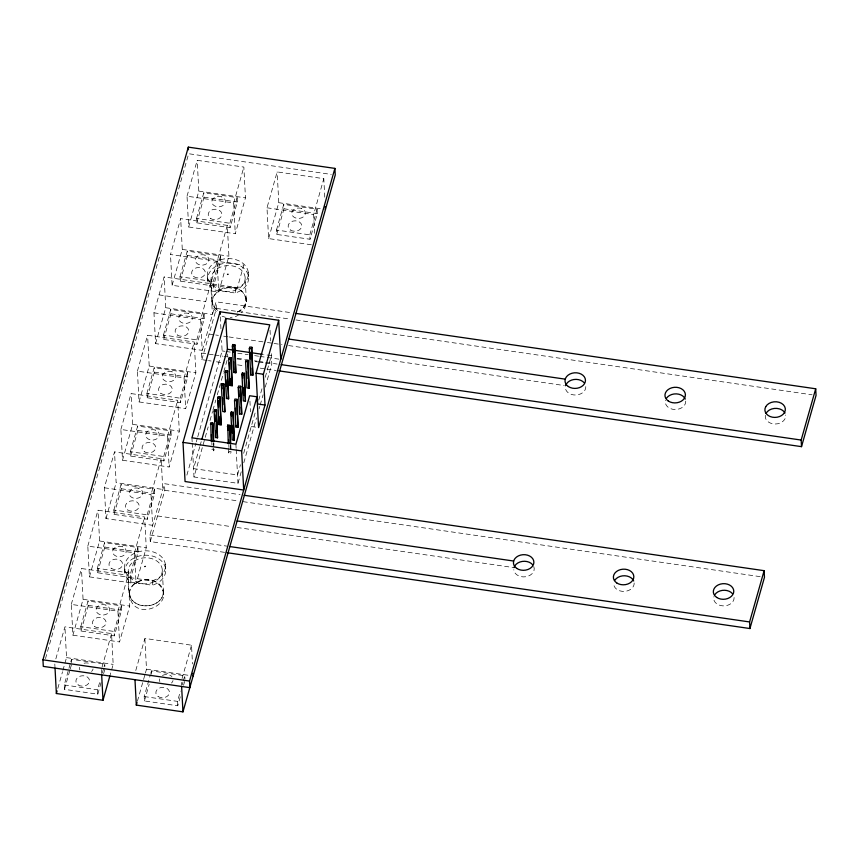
<?xml version="1.0" encoding="UTF-8"?>
<svg xmlns="http://www.w3.org/2000/svg" width="859" height="859" viewBox="0 0 859 859"><rect width="100%" height="100%" fill="white"/><g stroke="black" fill="none" stroke-linecap="round" stroke-linejoin="round"><path stroke-width="0.64" stroke-dasharray="4.29 3.22" d="M129.365 592.689C130.697 626.297 183.633 602.621 155.511 581.629C144.473 575.143 123.309 585.366 131.309 599.228C139.394 610.083 161.213 607.313 163.435 593L163.554 593.956M246.007 298.341C238.963 275.191 197.108 293.606 217.595 313.02M129.355 593.376C130.289 574.413 166.667 575.755 162.942 595.62C159.849 603.652 150.207 606.808 142.24 605.531C125.532 603.566 128.614 583.25 128.206 571.385M212.227 300.467C212.173 304.634 214.578 308.628 218.197 310.636C203.39 301.509 220.248 283.223 233.423 287.851C248.165 288.259 250.517 309.627 235.742 312.386M144.892 567.004L145.15 565.898M227.753 274.794L228 273.677M245.899 297.397C247.102 302.69 245.427 308.639 241.486 312.429M45.484 658.66L188.669 153.729L331.284 174.42M55.835 658.874L64.919 626.834L111.563 633.598L113.173 664.383L110.263 674.637M71.276 604.403L81.455 568.518L128.098 575.283L129.709 606.067L119.53 641.952L72.897 635.188L71.276 604.403L117.919 611.168L119.53 641.952M87.811 546.088L97.99 510.203L144.634 516.968L146.245 547.752L136.066 583.637L89.433 576.872L87.811 546.088L134.455 552.852L136.066 583.637M161.17 458.652L150.991 494.537L152.601 525.321L105.968 518.557L104.347 487.772L114.526 451.888L161.17 458.652L162.78 489.437L116.137 482.672L114.526 451.888M120.883 429.457L131.062 393.572L177.706 400.337L179.316 431.121L169.137 467.006L122.504 460.241L120.883 429.457L167.526 436.222L169.137 467.006M137.419 371.142L147.598 335.257L194.241 342.022L195.852 372.806L185.673 408.691L139.04 401.926L137.419 371.142L184.062 377.906L185.673 408.691M227.313 225.391L200.598 319.591L202.209 350.375L155.576 343.611L153.954 312.826L164.133 276.942L237.428 287.572L243.784 265.141L170.49 254.511L180.669 218.626L227.313 225.391L228.923 256.175L218.744 292.06L172.111 285.295L170.49 254.511M187.026 196.196L197.205 160.311L243.849 167.076L245.459 197.86L235.28 233.745L188.647 226.98L187.026 196.196L233.669 202.96L235.28 233.745M57.811 688.381L62.535 671.717M62.9 670.439L66.53 657.618L64.919 626.834M72.897 635.188L83.065 599.303L81.455 568.518M89.433 576.872L99.601 540.987L97.99 510.203M105.968 518.557L116.137 482.672M122.504 460.241L132.673 424.357L131.062 393.572M139.04 401.926L149.208 366.041L147.598 335.257M155.576 343.611L165.744 307.726L164.133 276.942M172.111 285.295L182.28 249.411L180.669 218.626M188.647 226.98L198.816 191.095L197.205 160.311M101.061 682.637L97.786 694.179L64.479 689.347L64.242 684.945L68.602 669.569M68.967 668.281L70.417 663.159M70.782 661.87L71.512 659.315L104.83 664.147L104.938 666.348M80.778 626.63L88.047 600.999L121.366 605.831L121.591 610.223L114.322 635.864L81.014 631.032L80.778 626.63L114.097 631.462L114.322 635.864M97.314 568.314L104.583 542.684L137.902 547.516L138.127 551.908L130.858 577.549L97.55 572.717L97.314 568.314L130.632 573.146L130.858 577.549M113.85 509.999L121.119 484.369L154.437 489.201L154.663 493.592L147.394 519.233L114.086 514.401L113.85 509.999L147.168 514.831L147.394 519.233M130.385 451.684L137.655 426.053L170.973 430.885L171.199 435.277L163.929 460.918L130.622 456.086L130.385 451.684L163.704 456.516L163.929 460.918M146.921 393.368L154.19 367.738L187.509 372.57L187.734 376.972L180.465 402.603L147.157 397.771L146.921 393.368L180.24 398.2L180.465 402.603M163.457 335.053L170.726 309.423L204.045 314.254L204.27 318.657L197.001 344.287L163.693 339.455L163.457 335.053L196.775 339.885L197.001 344.287M179.993 276.738L187.262 251.107L220.58 255.939L220.806 260.341L213.537 285.972L180.229 281.14L179.993 276.738L213.311 281.569L213.73 289.891L235.506 293.048L240.123 291.029A20.466 15.634 -3 0 0 244.665 269.082A20.466 15.634 -3 0 0 216.092 266.236A20.466 15.634 -3 0 0 211.55 288.184L213.73 289.891M196.528 218.422L203.798 192.792L237.116 197.624L237.342 202.026L230.072 227.656L196.765 222.825L196.528 218.422L229.847 223.254L230.072 227.656M64.479 689.347L69.923 670.117M70.288 668.839L71.737 663.706M81.014 631.032L88.273 605.391L88.047 600.999M97.55 572.717L104.809 547.076L104.583 542.684M114.086 514.401L121.344 488.76L121.119 484.369M130.622 456.086L137.88 430.445L137.655 426.053M147.157 397.771L154.416 372.14L154.19 367.738M163.693 339.455L170.952 313.825L170.726 309.423M180.229 281.14L187.487 255.51L187.262 251.107M196.765 222.825L204.023 197.194L203.798 192.792M102.114 666.917L111.563 633.598M117.919 611.168L128.098 575.283M134.455 552.852L144.634 516.968M167.526 436.222L177.706 400.337M184.062 377.906L194.241 342.022M233.669 202.96L243.849 167.076M97.786 694.179L97.561 689.777L99.741 682.089M102.285 673.112L103.735 667.991M104.1 666.702L104.83 664.147M114.097 631.462L121.366 605.831M130.632 573.146L137.902 547.516M147.168 514.831L154.437 489.201M163.704 456.516L170.973 430.885M180.24 398.2L187.509 372.57M196.775 339.885L204.045 314.254M213.311 281.569L220.58 255.939M229.847 223.254L237.116 197.624M103.606 673.671L105.056 668.538M224.575 552.348L150.271 541.567L149.928 534.974L164.466 483.703L240.09 494.677M207.159 360.447L201.854 359.674L201.511 353.081L216.049 301.81L291.663 312.783M150.271 541.567L164.81 490.306L164.466 483.703M201.854 359.674L216.393 308.413L216.049 301.81M186.875 475.134L195.959 443.115M196.324 441.837L197.409 437.993M197.774 436.716L222.105 350.912L221.558 340.475M135.786 670.471L144.87 638.43L191.514 645.195L192.502 663.932M311.355 244.783L268.599 238.577L266.988 207.792L277.156 171.907L323.8 178.672L324.777 197.409M199.739 446.787L193.554 468.606L237.535 474.984L240.423 464.783M200.104 445.499L201.199 441.655M241.239 471.784L237.964 483.338L193.994 476.96L208.189 426.912M210.004 420.491L212.549 411.515M212.914 410.226L215.824 399.961M217.284 394.829L223.469 373.01M223.834 371.732L227.474 358.89M137.397 701.255L143.217 680.747M143.582 679.469L145.031 674.336M145.396 673.059L146.492 669.215L144.87 638.43M268.599 238.577L278.778 202.692L277.156 171.907M180.283 696.799L177.738 705.776L144.43 700.944L144.194 696.542L150.379 674.755M150.744 673.467L151.463 670.911L184.782 675.743L184.953 679.039M213.73 450.889L214.17 449.343L212.173 449.053L211.733 450.599L213.73 450.889L213.59 448.248M276.48 230.019L283.749 204.388L317.068 209.22L317.293 213.623L310.024 239.253L276.716 234.421L276.48 230.019L309.798 234.851L310.024 239.253M144.43 700.944L149.155 684.279M276.716 234.421L283.985 208.791L283.749 204.388M228.741 452.994L229.17 451.458L231.168 451.748L230.738 453.284L228.741 452.994L228.462 447.711M243.677 453.305L255.531 411.493M258.742 400.154L261.995 388.708M265.238 377.262L271.369 355.637L263.616 354.509M182.065 678.513L191.514 645.195M314.609 233.294L313.621 214.557L323.8 178.672M243.795 462.808L256.53 417.893M259.074 408.905L259.805 406.339M260.17 405.051L263.079 394.786M265.259 387.087L271.809 363.991L271.229 352.952M177.738 705.776L177.512 701.374L180.422 691.119M182.237 684.709L182.967 682.153M183.332 680.865L184.782 675.743M309.798 234.851L317.068 209.22M183.558 685.267L184.653 681.423M237.181 312C241.776 309.981 245.857 305.997 246.297 300.779L246.415 301.734M239.135 314.63L236.128 316.316L230.244 317.583M235.28 288.656L239.897 286.638A20.466 15.634 -3 0 0 244.439 264.69A20.466 15.634 -3 0 0 215.856 261.834A20.466 15.634 -3 0 0 211.325 283.792L213.494 285.489L235.28 288.656L235.506 293.048M152.419 580.867L157.036 578.848A20.466 15.634 -3 0 0 161.578 556.9A20.466 15.634 -3 0 0 133.005 554.055A20.466 15.634 -3 0 0 128.463 576.002L130.632 577.71L152.419 580.867L152.644 585.269L130.869 582.112L128.689 580.405A20.466 15.634 -3 0 1 133.231 558.447A20.466 15.634 -3 0 1 161.803 561.303A20.466 15.634 -3 0 1 157.272 583.25L152.644 585.269M227.152 274.161L228.601 274.311M144.291 566.371L145.74 566.532M198.816 191.095L245.459 197.86M278.778 202.692L324.122 209.274M204.023 197.194L237.342 202.026M283.985 208.791L317.293 213.623M266.988 207.792L313.621 214.557M182.28 249.411L228.923 256.175M187.487 255.51L220.806 260.341M159.044 294.884L205.688 301.649M216.393 308.413L289.354 318.99M295.99 319.956L812.066 394.807M165.744 307.726L212.388 314.491L210.777 283.706M170.952 313.825L204.27 318.657M153.954 312.826L200.598 319.591M209.124 334.044L214.417 334.817M215.749 335.01L218.401 335.386M223.694 336.159L227.678 336.739M228.999 336.932L266.107 342.312M267.428 342.505L272.733 343.267M274.053 343.46L282.01 344.62M288.635 345.576L564.256 385.551M222.105 350.912L224.714 351.288M226.014 351.471L231.221 352.233M237.739 353.178L248.165 354.692M254.683 355.637L258.591 356.195M259.89 356.388L279.433 359.223M201.511 353.081L213.451 354.81M214.771 355.003L222.739 356.163M224.059 356.356L228.043 356.925M237.331 358.278L245.287 359.427M254.575 360.78L257.228 361.167M258.559 361.36L277.124 364.044M236.891 358.922L243.355 359.857M254.994 361.553L257.582 361.929M258.881 362.111L264.046 362.863M265.345 363.046L271.809 363.991M208.49 360.64L211.142 361.027M216.447 361.8L224.403 362.949M237.675 364.871L244.31 365.837M260.223 368.146L265.538 368.919M266.859 369.102L276.147 370.454M149.208 366.041L195.852 372.806M154.416 372.14L187.734 376.972M251.268 426.536L256.154 427.245M132.673 424.357L179.316 431.121M137.88 430.445L171.199 435.277M164.81 490.306L237.782 500.883M243.086 501.656L760.494 576.7M121.344 488.76L154.663 493.592M104.347 487.772L150.991 494.537M157.541 515.937L230.427 526.503M237.052 527.469L514.004 567.638M149.928 534.974L226.873 546.131M99.601 540.987L146.245 547.752M104.809 547.076L138.127 551.908M83.065 599.303L129.709 606.067M88.273 605.391L121.591 610.223M66.53 657.618L113.173 664.383M146.492 669.215L189.238 675.41M64.242 684.945L97.561 689.777M144.194 696.542L177.512 701.374M222.073 316.187L225.402 317.293M163.038 589.618L163.146 590.562M270.037 330.2L270.596 340.905M248.23 272.163L248.455 276.566M245.159 278.026A17.062 13.025 -3 0 1 219.818 290.159A17.062 13.025 -3 0 1 219.367 267.6A17.062 13.025 -3 0 1 245.159 278.026L246.308 300.016M249.937 401.099L250.495 411.805M235.914 444.189L236.128 448.205M236.193 449.547L237.964 483.338M227.646 354.026L227.775 356.421M230.824 445.145L231.168 451.748M230.319 445.37L230.738 453.284M228.827 444.855L228.966 447.496M220.323 316.982L221.074 331.338M217.134 261.276L218.744 292.06M211.067 279.164L212.216 301.155M207.534 276.308L207.76 280.71M213.827 442.75L213.955 445.392M213.311 442.965L213.526 446.927M211.819 442.46L211.958 445.102M191.944 437.811L192.148 441.827M192.223 443.169L193.994 476.96M181.41 682.411L181.55 685.095M165.368 564.384L165.594 568.776M162.297 570.236A17.062 13.025 -3 0 1 136.957 582.381A17.062 13.025 -3 0 1 136.506 559.81A17.062 13.025 -3 0 1 162.297 570.236L163.446 592.227M151.463 670.911L151.635 674.208M130.632 577.71L130.869 582.112M124.673 568.529L124.899 572.921M101.383 669.483L101.598 673.499M71.512 659.315L71.684 662.611M54.815 664.05L54.955 666.734M533.75 566.5A10.233 7.817 -3 0 1 525.815 576.743A10.233 7.817 -3 0 1 513.789 569.678M634.167 582.993A10.233 7.817 -3 0 1 624.429 591.389A10.233 7.817 -3 0 1 613.734 584.174M734.112 597.488A10.233 7.817 -3 0 1 723.031 605.885A10.233 7.817 -3 0 1 713.893 596.629M765.337 415.294A10.233 7.817 -3 0 0 772.713 423.777A10.233 7.817 -3 0 0 784.868 419.052L785.598 417.077A10.233 7.817 -3 0 0 785.62 415.026M685.74 401.099A10.233 7.817 -3 0 1 674.669 409.507A10.233 7.817 -3 0 1 665.532 400.24M585.795 386.604A10.233 7.817 -3 0 1 576.056 395A10.233 7.817 -3 0 1 565.362 387.785M93.051 668.957A6.818 5.208 -3 0 1 91.526 671.427M79.919 669.999A6.818 5.208 -3 0 1 79.651 667.314M84.096 663.266A6.818 5.208 -3 0 1 87.618 662.987L89.315 663.373A6.818 5.208 -3 0 1 90.796 664.082M173.003 680.553A6.818 5.208 -3 0 1 171.478 683.023M159.871 681.595A6.818 5.208 -3 0 1 159.602 678.911M162.469 675.507A6.818 5.208 -3 0 1 167.569 674.583L169.266 674.97A6.818 5.208 -3 0 1 171.94 676.667M301.552 208.447L299.855 208.061A6.818 5.208 -3 0 0 292.114 211.722A6.818 5.208 -3 0 0 295.636 217.971L297.321 218.369A6.818 5.208 -3 0 0 305.074 214.696A6.818 5.208 -3 0 0 301.552 208.447M221.601 196.851L219.904 196.464A6.818 5.208 -3 0 0 212.162 200.126A6.818 5.208 -3 0 0 215.684 206.375L217.37 206.772A6.818 5.208 -3 0 0 225.112 203.1A6.818 5.208 -3 0 0 221.601 196.851M205.065 255.166L203.368 254.779A6.818 5.208 -3 0 0 195.627 258.441A6.818 5.208 -3 0 0 199.148 264.69L200.834 265.087A6.818 5.208 -3 0 0 208.576 261.415A6.818 5.208 -3 0 0 205.065 255.166M188.529 313.481L186.833 313.095A6.818 5.208 -3 0 0 179.091 316.756A6.818 5.208 -3 0 0 182.613 323.005L184.298 323.403A6.818 5.208 -3 0 0 192.04 319.731A6.818 5.208 -3 0 0 188.529 313.481M171.993 371.797L170.297 371.41A6.818 5.208 -3 0 0 162.555 375.072A6.818 5.208 -3 0 0 166.077 381.321L167.763 381.707A6.818 5.208 -3 0 0 175.504 378.046A6.818 5.208 -3 0 0 171.993 371.797M155.458 430.112L153.761 429.725A6.818 5.208 -3 0 0 146.019 433.387A6.818 5.208 -3 0 0 149.541 439.636L151.227 440.023A6.818 5.208 -3 0 0 158.969 436.361A6.818 5.208 -3 0 0 155.458 430.112M138.922 488.427L137.225 488.041A6.818 5.208 -3 0 0 129.484 491.702A6.818 5.208 -3 0 0 133.005 497.952L134.691 498.338A6.818 5.208 -3 0 0 142.433 494.677A6.818 5.208 -3 0 0 138.922 488.427M122.386 546.743L120.69 546.356A6.818 5.208 -3 0 0 112.948 550.018A6.818 5.208 -3 0 0 116.47 556.267L118.155 556.653A6.818 5.208 -3 0 0 125.897 552.992A6.818 5.208 -3 0 0 122.386 546.743M105.85 605.058L104.154 604.672A6.818 5.208 -3 0 0 96.412 608.333A6.818 5.208 -3 0 0 99.934 614.582L101.62 614.969A6.818 5.208 -3 0 0 109.361 611.307A6.818 5.208 -3 0 0 105.85 605.058M177.341 335.021A6.818 5.208 -3 0 0 188.593 332.025A6.818 5.208 -3 0 0 179.864 326.141A6.818 5.208 -3 0 0 177.341 335.021M144.269 451.651A6.818 5.208 -3 0 0 155.522 448.656A6.818 5.208 -3 0 0 146.792 442.772A6.818 5.208 -3 0 0 144.269 451.651M127.733 509.967A6.818 5.208 -3 0 0 138.986 506.971A6.818 5.208 -3 0 0 130.257 501.087A6.818 5.208 -3 0 0 127.733 509.967M111.198 568.282A6.818 5.208 -3 0 0 122.45 565.286A6.818 5.208 -3 0 0 113.721 559.402A6.818 5.208 -3 0 0 111.198 568.282M94.662 626.598A6.818 5.208 -3 0 0 105.915 623.602A6.818 5.208 -3 0 0 97.185 617.718A6.818 5.208 -3 0 0 94.662 626.598M78.126 684.913A6.818 5.208 -3 0 0 89.379 681.917A6.818 5.208 -3 0 0 80.649 676.033A6.818 5.208 -3 0 0 78.126 684.913M158.077 696.509A6.818 5.208 -3 0 0 169.33 693.514A6.818 5.208 -3 0 0 160.601 687.63A6.818 5.208 -3 0 0 158.077 696.509M160.805 393.336A6.818 5.208 -3 0 0 172.058 390.34A6.818 5.208 -3 0 0 163.328 384.456A6.818 5.208 -3 0 0 160.805 393.336M193.876 276.705A6.818 5.208 -3 0 0 205.129 273.71A6.818 5.208 -3 0 0 196.4 267.825A6.818 5.208 -3 0 0 193.876 276.705M210.412 218.39A6.818 5.208 -3 0 0 221.665 215.394A6.818 5.208 -3 0 0 212.935 209.51A6.818 5.208 -3 0 0 210.412 218.39M290.363 229.987A6.818 5.208 -3 0 0 301.616 226.991A6.818 5.208 -3 0 0 292.887 221.107A6.818 5.208 -3 0 0 290.363 229.987"/><path stroke-width="1.29" d="M334.903 168.396L189.538 681.058L189.882 687.651L43.294 666.391L42.95 659.798L188.314 147.136L334.903 168.396L335.246 174.989L182.956 711.864L136.313 705.099L134.981 679.662M109.898 675.915L102.994 700.268L56.361 693.503L57.081 690.937M256.981 396.804L258.591 427.599L264.991 405.04L257.668 403.977L256.046 373.193L269.758 324.842L225.788 318.464L191.944 437.811L235.914 444.189L249.658 395.741L256.981 396.804L241.647 450.889L243.698 490.038L185.061 481.534L183.01 442.385L220.054 311.763L278.692 320.267L280.743 359.416M201.929 439.089L227.399 349.259L225.788 318.464M217.595 398.189L218.025 396.654L220.162 396.955L221.107 424.883L218.981 424.582L217.595 398.189L219.721 398.501L221.107 424.883M228.698 359.062L229.138 357.527L231.264 357.838L232.209 385.755L230.083 385.455L228.698 359.062L230.835 359.373L232.209 385.755M232.349 346.08L232.789 344.534L234.915 344.846L235.86 372.774L233.734 372.462L232.349 346.08L234.486 346.381L235.86 372.774M211.25 441.354L210.788 422.671L212.785 422.961L213.751 441.429M214.138 411.128L214.567 409.593L216.575 409.883L217.52 437.811L215.523 437.521L214.138 411.128L216.135 411.418L217.52 437.811M221.364 385.122L221.794 383.586L223.931 383.898L224.875 411.826L222.749 411.515L221.364 385.122L223.49 385.433L224.875 411.826M225.079 372.119L225.509 370.583L227.646 370.884L228.591 398.812L226.465 398.501L225.079 372.119L227.206 372.43L228.591 398.812M213.247 441.644L212.785 422.961M219.721 398.501L220.162 396.955M223.49 385.433L223.931 383.898M230.835 359.373L231.264 357.838M234.486 346.381L234.915 344.846M216.135 411.418L216.575 409.883M227.206 372.43L227.646 370.884M136.313 705.099L137.043 702.533M218.981 424.582L219.066 416.443M226.465 398.501L226.894 396.965M230.083 385.455L230.244 378.636M233.734 372.462L234.174 370.927M215.523 437.521L215.684 430.703M230.846 413.533L231.275 411.998L233.283 412.288L234.228 440.216L232.231 439.926L230.846 413.533L232.843 413.823L234.228 440.216M234.518 400.562L234.958 399.016L237.095 399.328L238.04 427.256L235.903 426.944L234.518 400.562L236.655 400.863L238.04 427.256M238.222 387.549L238.652 386.002L240.788 386.314L241.733 414.242L239.607 413.931L238.222 387.549L240.348 387.849L241.733 414.242M241.937 374.545L242.367 373.01L244.504 373.321L245.449 401.25L243.312 400.938L241.937 374.545L244.063 374.857L245.449 401.25M245.577 361.532L246.007 359.996L248.144 360.308L249.089 388.236L246.952 387.924L245.577 361.532L247.703 361.843L249.089 388.236M249.335 348.529L249.776 346.993L251.902 347.304L252.857 375.233L250.721 374.921L249.335 348.529L251.472 348.84L252.857 375.233M228.258 443.759L227.785 425.065L229.793 425.355L230.76 443.824M232.843 413.823L233.283 412.288M230.255 444.049L229.793 425.355M236.655 400.863L237.095 399.328M240.348 387.849L240.788 386.314M244.063 374.857L244.504 373.321M247.703 361.843L248.144 360.308M251.472 348.84L251.902 347.304M235.903 426.944L236.343 425.409M239.607 413.931L239.768 407.123M250.721 374.921L250.882 368.103M264.991 405.04L263.38 374.256L278.692 320.267M227.227 552.734L749.939 628.541L749.596 621.948L764.123 570.677L244.063 495.256M278.799 370.841L801.511 446.648L801.168 440.055L815.706 388.783L295.646 313.363M749.939 628.541L764.478 577.28L764.123 570.677M801.511 446.648L816.05 395.387L815.706 388.783M288.731 339.047L565.243 379.152M227.399 349.259L262.317 354.316M281.108 364.624L801.168 440.055M256.046 373.193L263.38 374.256M227.356 426.601L229.353 426.891M210.348 424.206L212.345 424.496M183.01 442.385L241.647 450.889M237.148 520.941L513.661 561.034M229.536 546.517L749.596 621.948M42.95 659.798L189.538 681.058M325.271 206.783L325.411 209.456M250.055 352.276L250.398 358.869M246.63 371.872L246.973 378.475M242.367 373.01L242.646 378.293M243.129 387.527L243.548 395.441M238.866 389.965L239.21 396.568M232.789 344.534L233.197 352.458M233.68 361.693L234.099 369.606M235.441 408.261L235.785 414.854M229.407 362.799L229.761 369.402M231.275 411.998L231.49 415.949M231.973 425.184L232.381 433.108M225.992 379.818L226.347 386.41M227.785 425.065L228.065 430.348M228.548 439.583L228.762 443.534M220.054 311.763L220.194 314.373M221.794 383.586L222.073 388.859M222.556 398.104L222.9 404.696M218.24 400.605L218.583 407.209M214.847 414.865L215.19 421.468M211.411 434.547L211.754 441.139M188.314 147.136L188.454 149.777M192.985 673.306L193.125 675.979M181.614 686.427L182.956 711.864M101.663 674.83L102.994 700.268M55.03 668.066L56.361 693.503M514.004 567.638A10.233 7.817 -3 0 1 522.197 561.432A10.233 7.817 -3 0 1 532.612 564.674M614.861 580.19A10.233 7.817 -3 0 1 624.804 575.766A10.233 7.817 -3 0 1 633.695 580.995M714.806 594.686A10.233 7.817 -3 0 1 732.502 593.666M766.056 413.319A10.233 7.817 -3 0 1 776.912 408.412L779.489 408.905A10.233 7.817 -3 0 1 784.965 413.061M666.434 398.297A10.233 7.817 -3 0 1 676.377 393.873A10.233 7.817 -3 0 1 685.267 399.102M565.587 385.745A10.233 7.817 -3 0 1 573.769 379.538A10.233 7.817 -3 0 1 584.184 382.781M765.713 406.715L764.993 408.701A10.233 7.817 -3 0 0 772.359 417.184A10.233 7.817 -3 0 0 784.525 412.46L785.244 410.473A10.233 7.817 -3 0 0 779.145 402.302L776.568 401.808A10.233 7.817 -3 0 0 765.713 406.715M716.664 597.413A10.233 7.817 -3 0 0 733.543 592.925A10.233 7.817 -3 0 0 720.433 584.099A10.233 7.817 -3 0 0 716.664 597.413M616.719 582.917A10.233 7.817 -3 0 0 633.598 578.429A10.233 7.817 -3 0 0 620.488 569.603A10.233 7.817 -3 0 0 616.719 582.917M516.774 568.422A10.233 7.817 -3 0 0 533.654 563.934A10.233 7.817 -3 0 0 520.554 555.107A10.233 7.817 -3 0 0 516.774 568.422M668.291 401.024A10.233 7.817 -3 0 0 685.171 396.547A10.233 7.817 -3 0 0 672.071 387.71A10.233 7.817 -3 0 0 668.291 401.024M568.347 386.529A10.233 7.817 -3 0 0 585.226 382.051A10.233 7.817 -3 0 0 572.126 373.214A10.233 7.817 -3 0 0 568.347 386.529"/></g></svg>
